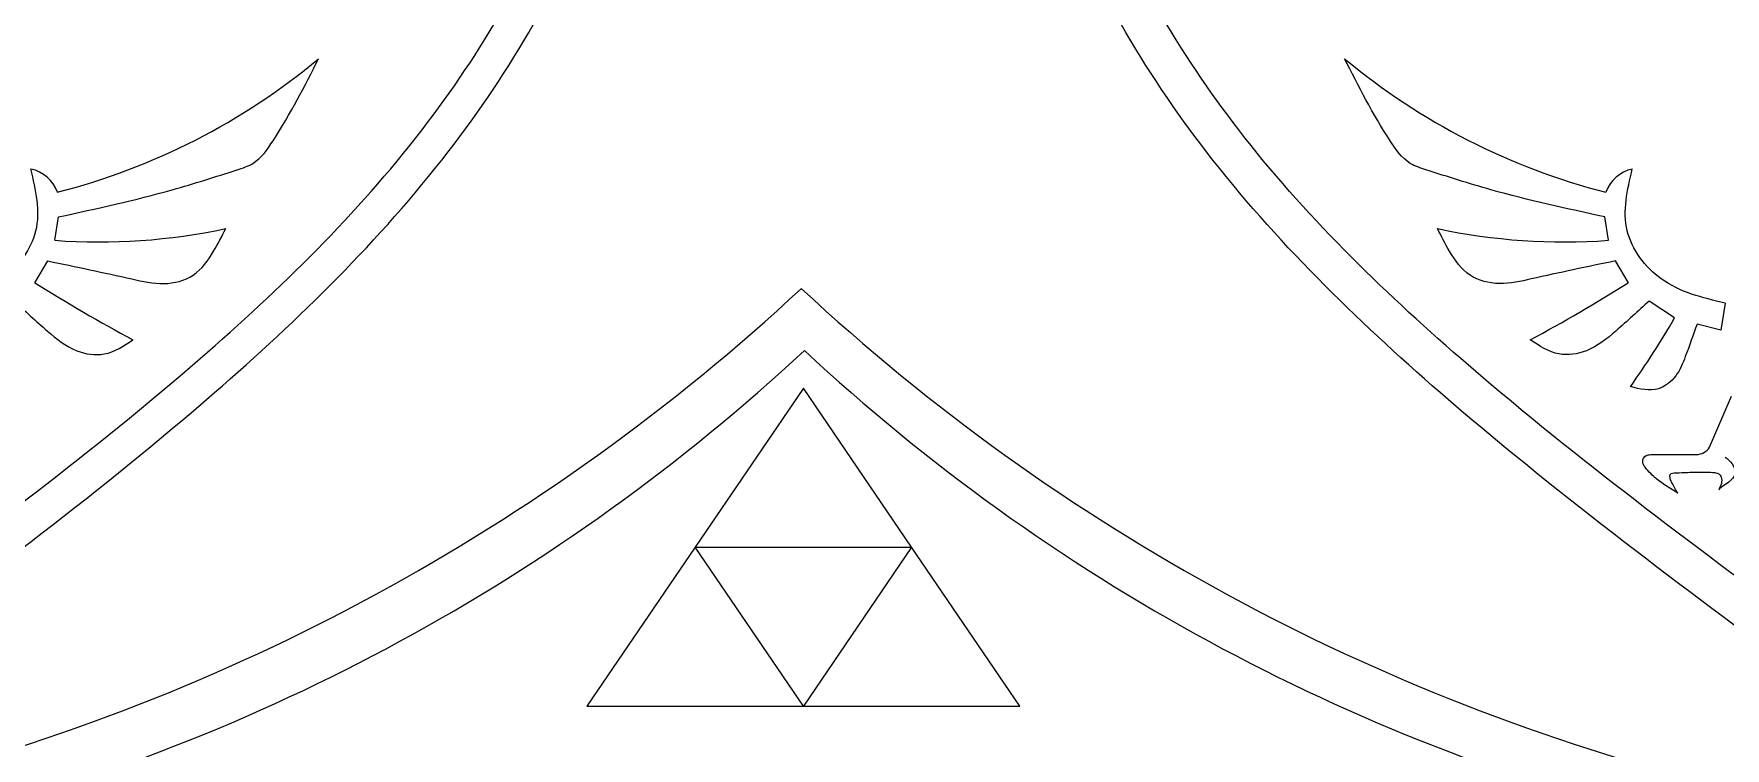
# Model space of a CAD drawing. Header units: inches. Extents: x 0 to 12, y 0 to 12.
# Drawn here: x 3.929 to 5.467, y 5.195 to 5.845 of the extents above; entities that cross this region are included whole.
import ezdxf

# ---------------------------------------------------------------- set-up
doc = ezdxf.new("R2010")
doc.units = ezdxf.units.IN
doc.header["$MEASUREMENT"] = 0

msp = doc.modelspace()

# ---------------------------------------------------------------- linework, layer by layer
at = {"color": 5, "lineweight": 0}
for p, q in [((3.948, 5.6572), (3.9512, 5.6785)), ((5.3611, 5.6572), (5.3579, 5.6785)), ((3.9298, 5.6186), (3.9416, 5.6384)), ((5.3792, 5.6186), (5.3675, 5.6384)), ((5.4213, 5.5866), (5.3981, 5.6019)), ((5.4672, 5.6), (5.4634, 5.5753)), ((5.4634, 5.5753), (5.4417, 5.581)), ((4.6288, 5.5226), (4.5303, 5.3779)), ((4.7273, 5.3779), (4.6288, 5.5226)), ((5.4531, 5.4688), (5.473, 5.5152)), ((5.3994, 5.4621), (5.4411, 5.4621)), ((4.5303, 5.3779), (4.4319, 5.2331)), ((4.6288, 5.2331), (4.5303, 5.3779)), ((4.5303, 5.3779), (4.7273, 5.3779)), ((4.7273, 5.3779), (4.6288, 5.2331)), ((4.8257, 5.2331), (4.7273, 5.3779)), ((4.4319, 5.2331), (4.6288, 5.2331)), ((4.6288, 5.2331), (4.8257, 5.2331))]:
    msp.add_line(p, q, dxfattribs=at)
for centre, radius, start, end in [((3.8007, 6.2861), 0.604, 284.3341, 309.8666), ((5.5083, 6.2861), 0.604, 230.1334, 255.6659), ((3.9198, 5.6905), 0.0322, 18.8063, 78.5326), ((5.3893, 5.6905), 0.0322, 101.4674, 161.1937), ((3.9882, 6.2063), 0.5506, 265.8076, 282.0733), ((5.3208, 6.2063), 0.5506, 257.9267, 274.1924), ((4.7213, 6.8731), 1.4833, 237.7506, 241.7403), ((4.5877, 6.8731), 1.4833, 298.2597, 302.2494), ((4.7616, 5.9658), 0.7609, 324.5017, 330.1066), ((3.3985, 6.8804), 1.8077, 284.1261, 312.9293), ((5.861, 6.8804), 1.8077, 227.0707, 255.8739), ((5.4408, 5.4768), 0.0146, 271.0459, 327.1361)]:
    msp.add_arc(centre, radius, start, end, dxfattribs=at)
at = {"color": 250, "lineweight": 0}
for centre, start, end in [((3.331, 7.0067), 284.1261, 312.9293), ((5.923, 7.0067), 227.0707, 255.8739)]:
    msp.add_arc(centre, 1.9029, start, end, dxfattribs=at)
for points in [[(3.7751, 5.2691), (3.8833, 5.3496), (4.0731, 5.4909), (4.3101, 5.7218), (4.4637, 5.9843), (4.4976, 6.1789), (4.5143, 6.2819)], [(5.5262, 5.2691), (5.418, 5.3496), (5.2282, 5.4909), (4.9912, 5.7218), (4.8376, 5.9843), (4.8038, 6.1789), (4.7871, 6.2819)]]:
    msp.add_open_spline(points, degree=3, knots=[0, 0, 0, 0, 0.0808468, 0.1419248, 0.197496, 0.2597021, 0.2597021, 0.2597021, 0.2597021], dxfattribs=at)
at = {"color": 5, "lineweight": 0}
for points, knots in [([(3.7779, 5.3125), (3.8806, 5.389), (4.061, 5.5232), (4.2861, 5.7426), (4.432, 5.992), (4.4642, 6.1768), (4.48, 6.2747)], [0, 0, 0, 0, 0.0808468, 0.1419248, 0.197496, 0.2597021, 0.2597021, 0.2597021, 0.2597021]), ([(5.5289, 5.3125), (5.4262, 5.389), (5.2459, 5.5232), (5.0207, 5.7426), (4.8748, 5.992), (4.8426, 6.1768), (4.8268, 6.2747)], [0, 0, 0, 0, 0.0808468, 0.1419248, 0.197496, 0.2597021, 0.2597021, 0.2597021, 0.2597021]), ([(3.9512, 5.6785), (3.986, 5.686), (4.041, 5.698), (4.0988, 5.7165), (4.1328, 5.7275), (4.1584, 5.7644), (4.1752, 5.7975), (4.1879, 5.8225)], [0, 0, 0, 0, 0.02753964, 0.04351363, 0.0474821, 0.05463243, 0.07669562, 0.07669562, 0.07669562, 0.07669562]), ([(5.3579, 5.6785), (5.323, 5.686), (5.268, 5.698), (5.2102, 5.7165), (5.1762, 5.7275), (5.1506, 5.7644), (5.1338, 5.7975), (5.1211, 5.8225)], [0, 0, 0, 0, 0.02753964, 0.04351363, 0.0474821, 0.05463243, 0.07669562, 0.07669562, 0.07669562, 0.07669562]), ([(3.8418, 5.6), (3.8624, 5.6049), (3.9006, 5.614), (3.9394, 5.6657), (3.9307, 5.703), (3.9262, 5.7221)], [0, 0, 0, 0, 0.01607831, 0.02987121, 0.04449574, 0.04449574, 0.04449574, 0.04449574]), ([(5.4672, 5.6), (5.4466, 5.6049), (5.4085, 5.614), (5.3696, 5.6657), (5.3783, 5.703), (5.3828, 5.7221)], [0, 0, 0, 0, 0.01607831, 0.02987121, 0.04449574, 0.04449574, 0.04449574, 0.04449574]), ([(3.9416, 5.6384), (3.9671, 5.6331), (4.0021, 5.6258), (4.0463, 5.6155), (4.0761, 5.6229), (4.0922, 5.6456), (4.0999, 5.661), (4.1034, 5.6679)], [0, 0, 0, 0, 0.02023305, 0.02779216, 0.03497388, 0.04239776, 0.04841567, 0.04841567, 0.04841567, 0.04841567]), ([(5.3675, 5.6384), (5.3419, 5.6331), (5.3069, 5.6258), (5.2627, 5.6155), (5.2329, 5.6229), (5.2168, 5.6456), (5.2091, 5.661), (5.2056, 5.6679)], [0, 0, 0, 0, 0.02023305, 0.02779216, 0.03497388, 0.04239776, 0.04841567, 0.04841567, 0.04841567, 0.04841567]), ([(3.9109, 5.6019), (3.9209, 5.5928), (3.9387, 5.5763), (3.9644, 5.5552), (3.9951, 5.5507), (4.0107, 5.5611), (4.019, 5.5666)], [0, 0, 0, 0, 0.01052872, 0.01884852, 0.02537562, 0.03288337, 0.03288337, 0.03288337, 0.03288337]), ([(5.3981, 5.6019), (5.3881, 5.5928), (5.3703, 5.5763), (5.3447, 5.5552), (5.3139, 5.5507), (5.2983, 5.5611), (5.29, 5.5666)], [0, 0, 0, 0, 0.01052872, 0.01884852, 0.02537562, 0.03288337, 0.03288337, 0.03288337, 0.03288337]), ([(5.4417, 5.581), (5.4382, 5.5711), (5.4326, 5.555), (5.4239, 5.533), (5.4053, 5.5181), (5.3898, 5.5218), (5.3811, 5.524)], [0, 0, 0, 0, 0.00813648, 0.01321573, 0.01827977, 0.02485473, 0.02485473, 0.02485473, 0.02485473]), ([(5.4243, 5.4269), (5.4177, 5.431), (5.4069, 5.4378), (5.3962, 5.4476), (5.3911, 5.4557), (5.3943, 5.4619), (5.3979, 5.462), (5.3994, 5.4621)], [0, 0, 0, 0, 0.00596177, 0.00986587, 0.01130521, 0.01296865, 0.01403095, 0.01403095, 0.01403095, 0.01403095]), ([(5.4243, 5.4269), (5.4224, 5.4301), (5.4198, 5.4344), (5.4172, 5.4398), (5.4165, 5.4453), (5.4287, 5.4458), (5.4405, 5.4463), (5.4538, 5.4464), (5.4618, 5.4451), (5.4654, 5.4392), (5.4635, 5.4338), (5.4614, 5.4302)], [0, 0, 0, 0, 0.00278599, 0.00388366, 0.00486863, 0.00626844, 0.01134116, 0.01538852, 0.01640716, 0.01732059, 0.0203083, 0.0203083, 0.0203083, 0.0203083]), ([(5.4674, 5.4599), (5.4696, 5.4581), (5.4743, 5.4543), (5.4788, 5.4402), (5.4669, 5.4351), (5.4616, 5.4304), (5.4614, 5.4302)], [0, 0, 0, 0, 0.002263082, 0.004672888, 0.009805081, 0.009973743, 0.009973743, 0.009973743, 0.009973743])]:
    msp.add_open_spline(points, degree=3, knots=knots, dxfattribs=at)

doc.saveas('drawing.dxf')
